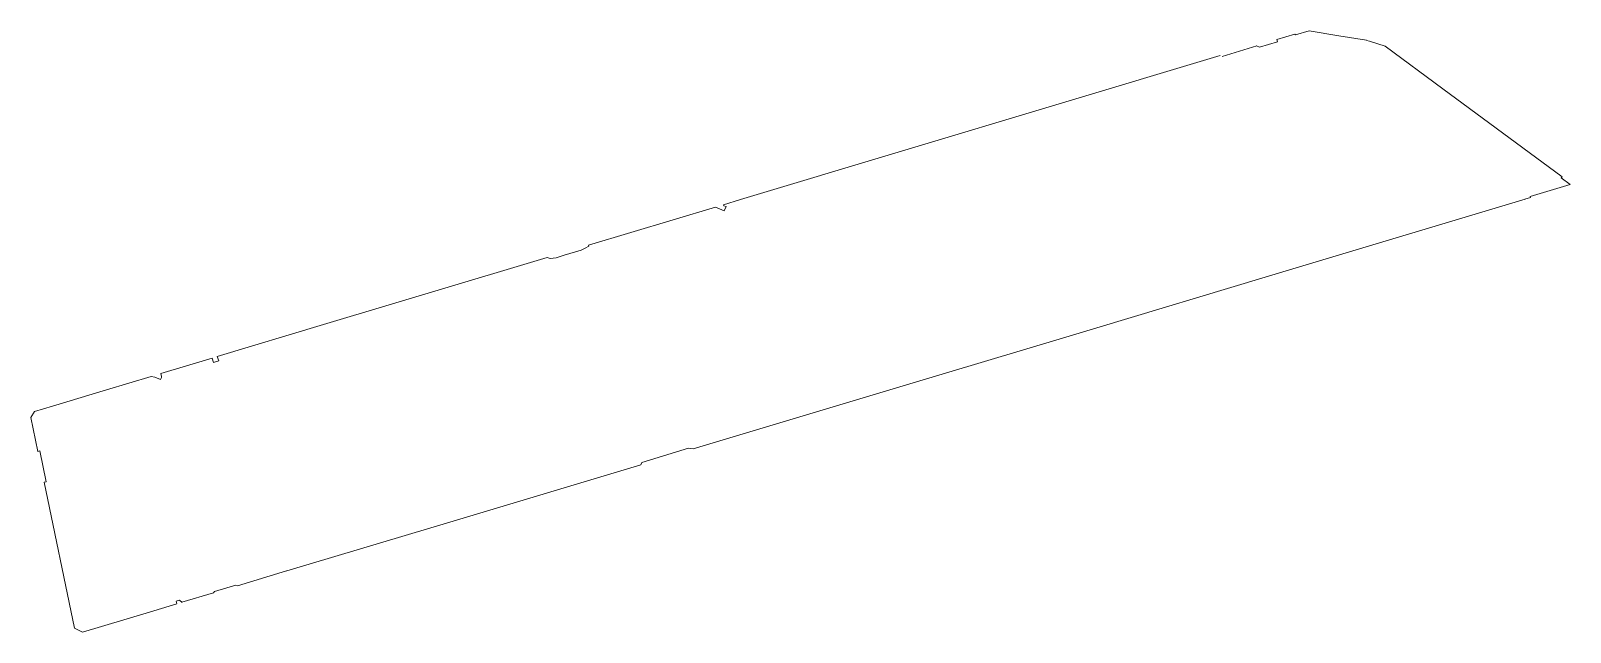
# Model space of a CAD drawing. Header units: millimetres. Extents: x 39480665 to 39481771, y 3852390 to 3852821.
import ezdxf

# ---------------------------------------------------------------- set-up
doc = ezdxf.new("R2010")
doc.units = ezdxf.units.MM
doc.layers.add('煤巷ZSLK0900DCJ', color=7, linetype='Continuous', lineweight=0)

msp = doc.modelspace()

# ---------------------------------------------------------------- linework, layer by layer
at = {"layer": '煤巷ZSLK0900DCJ', "color": 7, "linetype": 'Continuous', "lineweight": 15, "flags": 128}
for points in [[(39481573.1, 3852819), (39481560.3, 3852815.2)], [(39481583.5, 3852821.5), (39481573.7, 3852818.5), (39481573.1, 3852819)], [(39481604.8, 3852817.9), (39481583.5, 3852821.5)], [(39481624.6, 3852814.7), (39481604.8, 3852817.9)], [(39481520.9, 3852803.1), (39481545.9, 3852810.6)], [(39481560.2, 3852815.3), (39481560.7, 3852813.6), (39481547.8, 3852809.8), (39481545.7, 3852810.7)], [(39481624.5, 3852814.6), (39481626.7, 3852814), (39481638.1, 3852810.4)], [(39481679.4, 3852779.9), (39481638.1, 3852810.4)], [(39481519.6, 3852803.7), (39481175.1, 3852700.4)], [(39481736.9, 3852737.6), (39481679.4, 3852779.9)], [(39481736.9, 3852737.5), (39481765.1, 3852716.7), (39481764.5, 3852715.9), (39481770.9, 3852711.2)], [(39481770.9, 3852711.2), (39481742.1, 3852702.6)], [(39481157.1, 3852695), (39481163.4, 3852692.3), (39481164.7, 3852695.3), (39481163.1, 3852695.9), (39481162.9, 3852696.7)], [(39481175.1, 3852700.4), (39481162.9, 3852696.7)], [(39481738.5, 3852700.7), (39481576.6, 3852652.1)], [(39481742.4, 3852701.8), (39481738.4, 3852700.6)], [(39481742.1, 3852702.6), (39481742.4, 3852701.8)], [(39481157.1, 3852695), (39481065.9, 3852667.6)], [(39481017.2, 3852653), (39481036.2, 3852658.7), (39481038.3, 3852658), (39481042.6, 3852658.6), (39481048.4, 3852660.5), (39481060.6, 3852664), (39481063.5, 3852665.5), (39481066.1, 3852667), (39481065.9, 3852667.6)], [(39481017.2, 3852653), (39480875.7, 3852610.6)], [(39481576.6, 3852652.1), (39481406.3, 3852601)], [(39480875.7, 3852610.6), (39480799.4, 3852587.7)], [(39481406.2, 3852601), (39481294.3, 3852567.4)], [(39480795.7, 3852586.6), (39480758.9, 3852575.5)], [(39480795.7, 3852586.6), (39480796.6, 3852583.5), (39480800.4, 3852584.6), (39480799.4, 3852587.7)], [(39480751.8, 3852573.4), (39480754.5, 3852573), (39480758.7, 3852571.3), (39480759.2, 3852572.6), (39480759.4, 3852573.5), (39480758.9, 3852575.5)], [(39480719.8, 3852563.8), (39480681, 3852552.1)], [(39480751.8, 3852573.4), (39480719.8, 3852563.8)], [(39481294.3, 3852567.4), (39481141, 3852521.4)], [(39480681, 3852552.2), (39480668.2, 3852548.3)], [(39480665.5, 3852544), (39480668.2, 3852548.3)], [(39480665.5, 3852544), (39480670.5, 3852519.6), (39480671.9, 3852520), (39480676.5, 3852497.9), (39480675.1, 3852497.6), (39480696.8, 3852392.8)], [(39481103.4, 3852510.1), (39481104.2, 3852511.8), (39481137.8, 3852521.9), (39481141, 3852521.4)], [(39481103.4, 3852510.1), (39480968.7, 3852469.7)], [(39480968.7, 3852469.7), (39480849.2, 3852433.9)], [(39480849.1, 3852433.9), (39480813.8, 3852423.3)], [(39480796.7, 3852418.1), (39480797.4, 3852419.1), (39480812.8, 3852423.7), (39480813.9, 3852423.3)], [(39480770.3, 3852410.2), (39480748.2, 3852403.6)], [(39480774.2, 3852411.3), (39480772.2, 3852412.8), (39480769.8, 3852412.1), (39480770.3, 3852410.2)], [(39480796.7, 3852418.2), (39480774, 3852411.4)], [(39480748.2, 3852403.6), (39480702.7, 3852389.9)], [(39480696.8, 3852392.8), (39480702.7, 3852389.9)]]:
    msp.add_lwpolyline(points, dxfattribs=at)

doc.saveas('drawing.dxf')
